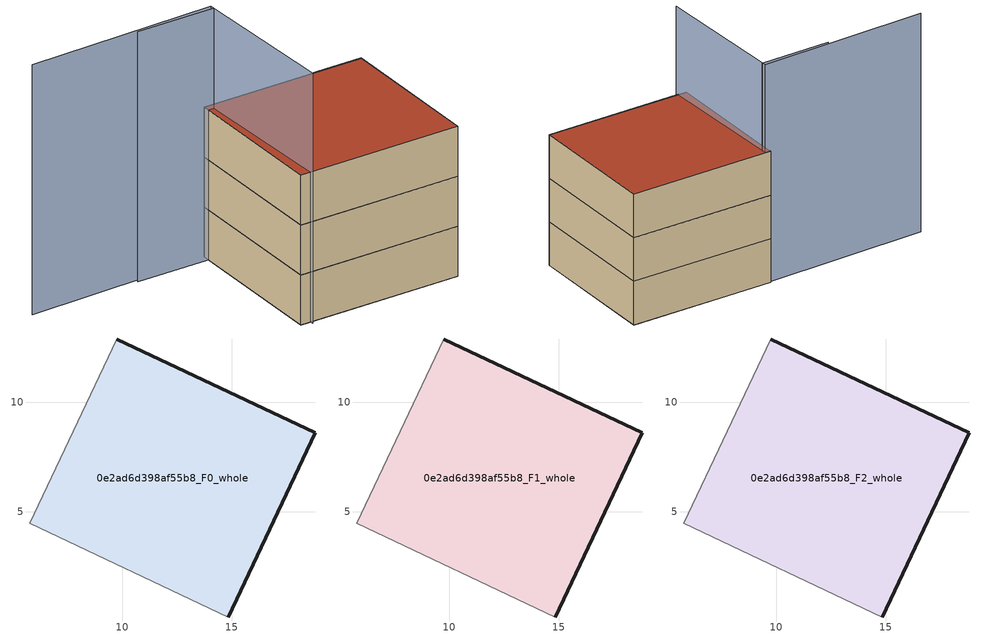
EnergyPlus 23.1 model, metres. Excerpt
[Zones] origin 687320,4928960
0e2ad6d398af55b8_F0_whole
 floor ground (EU_floor_Construction): 14.84,0.21 18.81,8.62 9.76,12.88 5.79,4.49 z0
 wall outside (EU_wall_Construction): 9.76,12.88 18.81,8.62 14.84,0.21 z0:3
 wall adiabatic (EU_wall_Construction): 14.84,0.21 5.79,4.49 9.76,12.88 z0:3
0e2ad6d398af55b8_F1_whole
 floor to 0e2ad6d398af55b8_F0_whole (EU_floor_Construction): 14.84,0.21 18.81,8.62 9.75,12.88 5.79,4.49 z3
 wall outside (EU_wall_Construction): 9.76,12.88 18.81,8.62 14.84,0.21 z3:6
 wall adiabatic (EU_wall_Construction): 14.84,0.21 5.79,4.49 9.76,12.88 z3:6
0e2ad6d398af55b8_F2_whole
 floor to 0e2ad6d398af55b8_F1_whole (EU_floor_Construction): 14.84,0.21 18.81,8.62 9.75,12.88 5.79,4.49 z6
 wall outside (EU_wall_Construction): 9.76,12.88 18.81,8.62 14.84,0.21 z6:9
 wall adiabatic (EU_wall_Construction): 14.84,0.21 5.79,4.49 9.76,12.88 z6:9
 roof outside (EU_roof_Construction): 18.81,8.62 14.84,0.21 5.79,4.49 9.76,12.88 z9
shading: -0.6,17.28 10.02,12.63 / 10.02,12.63 6.27,4.04 / 9.9,12.37 5.52,14.41 z0:15
[Building]
EU S2 Campaign: North Axis=0; Terrain=City; Solar Distribution=FullExterior
[Site:Location]
Bologna: Latitude=44.5; Longitude=11.25; Time Zone=1; Elevation=37
[SizingPeriod:WeatherFileDays]
AnnualSizingPeriod: Begin Month=1; Begin Day of Month=1; End Month=12; End Day of Month=31; Day of Week for Start Day=Monday; Use Weather File Daylight Saving Period=No; Use Weather File Rain and Snow Indicators=No
[MATERIAL]
EU_InternalMass_Material: Roughness=MediumRough; Thickness=0.1; Conductivity=1; Density=1800; Specific Heat=900; Thermal Absorptance=0.9; Solar Absorptance=0.7; Visible Absorptance=0.7
[MATERIAL:NOMASS] Roughness=MediumRough; Thermal Absorptance=0.9; Solar Absorptance=0.7; Visible Absorptance=0.7
Name | Thermal Resistance
EU_wall_NoMass | 0.937881
EU_roof_NoMass | 0.548572
EU_floor_NoMass | 0.71348
[CONSTRUCTION]
EU_wall_Construction: EU_wall_NoMass
EU_roof_Construction: EU_roof_NoMass
EU_floor_Construction: EU_floor_NoMass
EU_InternalMass_Construction: EU_InternalMass_Material
[ZONE] Type=1; Multiplier=1; Ceiling Height=autocalculate; Volume=279.075; Floor Area=autocalculate; Part of Total Floor Area=Yes
0e2ad6d398af55b8_F0_whole; 0e2ad6d398af55b8_F1_whole; 0e2ad6d398af55b8_F2_whole
[INTERNALMASS] Construction=EU_InternalMass_Construction; Surface Area=93.0251
Name | Zone or ZoneList
0e2ad6d398af55b8_F0_whole_EU_InternalMass | 0e2ad6d398af55b8_F0_whole
0e2ad6d398af55b8_F1_whole_EU_InternalMass | 0e2ad6d398af55b8_F1_whole
0e2ad6d398af55b8_F2_whole_EU_InternalMass | 0e2ad6d398af55b8_F2_whole
[OTHEREQUIPMENT] Fuel Type=Electricity; Design Level Calculation Method=Watts/Area; Power per Zone Floor Area=1; Fraction Latent=0; Fraction Radiant=0; Fraction Lost=0; Carbon Dioxide Generation Rate=0; EndUse Subcategory=EU_Step8_InternalGains
Name | Zone or ZoneList or Space or SpaceList | Schedule
EU_Step8_InternalGain_0e2ad6d398af55b8_F0_whole_f000 | 0e2ad6d398af55b8_F0_whole | EU_Step8_GainSchedule_0e2ad6d398af55b8_F0_whole_f000
EU_Step8_InternalGain_0e2ad6d398af55b8_F1_whole_f000 | 0e2ad6d398af55b8_F1_whole | EU_Step8_GainSchedule_0e2ad6d398af55b8_F1_whole_f000
EU_Step8_InternalGain_0e2ad6d398af55b8_F2_whole_f000 | 0e2ad6d398af55b8_F2_whole | EU_Step8_GainSchedule_0e2ad6d398af55b8_F2_whole_f000
[ZONEVENTILATION:DESIGNFLOWRATE] Schedule=EU_AlwaysOn; Design Flow Rate Calculation Method=AirChanges/Hour; Air Changes per Hour=0.687892; Ventilation Type=Natural; Fan Pressure Rise=0; Fan Total Efficiency=1; Constant Term Coefficient=1; Temperature Term Coefficient=0; Velocity Term Coefficient=0; Velocity Squared Term Coefficient=0; Minimum Indoor Temperature=-100; Maximum Indoor Temperature=100; Delta Temperature=-100; Minimum Outdoor Temperature=-100; Maximum Outdoor Temperature=100; Maximum Wind Speed=40
Name | Zone or ZoneList or Space or SpaceList
EU_ConstantAir_0e2ad6d398af55b8_F0_whole | 0e2ad6d398af55b8_F0_whole
EU_ConstantAir_0e2ad6d398af55b8_F1_whole | 0e2ad6d398af55b8_F1_whole
EU_ConstantAir_0e2ad6d398af55b8_F2_whole | 0e2ad6d398af55b8_F2_whole
[HVACTEMPLATE:THERMOSTAT] Constant Heating Setpoint=20; Constant Cooling Setpoint=50
EU_HeatOnly_0e2ad6d398af55b8_F0_whole; EU_HeatOnly_0e2ad6d398af55b8_F1_whole; EU_HeatOnly_0e2ad6d398af55b8_F2_whole
[HVACTEMPLATE:ZONE:IDEALLOADSAIRSYSTEM] System Availability Schedule=EU_AlwaysOn; Maximum Heating Supply Air Temperature=50; Minimum Cooling Supply Air Temperature=13; Maximum Heating Supply Air Humidity Ratio=0.0156; Minimum Cooling Supply Air Humidity Ratio=0.0077; Heating Limit=NoLimit; Cooling Limit=NoLimit; Heating Availability Schedule=EU_AlwaysOn; Cooling Availability Schedule=EU_CoolingOff; Dehumidification Control Type=ConstantSensibleHeatRatio; Cooling Sensible Heat Ratio=0.7; Dehumidification Setpoint=60; Humidification Control Type=None; Humidification Setpoint=30; Outdoor Air Method=None; Outdoor Air Flow Rate per Person=0.00944; Outdoor Air Flow Rate per Zone Floor Area=0; Outdoor Air Flow Rate per Zone=0; Demand Controlled Ventilation Type=None; Outdoor Air Economizer Type=NoEconomizer; Heat Recovery Type=None; Sensible Heat Recovery Effectiveness=0.7; Latent Heat Recovery Effectiveness=0.65
Name | Template Thermostat
0e2ad6d398af55b8_F0_whole | EU_HeatOnly_0e2ad6d398af55b8_F0_whole
0e2ad6d398af55b8_F1_whole | EU_HeatOnly_0e2ad6d398af55b8_F1_whole
0e2ad6d398af55b8_F2_whole | EU_HeatOnly_0e2ad6d398af55b8_F2_whole
[SIZING:ZONE] Zone Cooling Design Supply Air Temperature Input Method=SupplyAirTemperature; Zone Cooling Design Supply Air Temperature=13; Zone Heating Design Supply Air Temperature Input Method=SupplyAirTemperature; Zone Heating Design Supply Air Temperature=50; Zone Cooling Design Supply Air Humidity Ratio=0.008; Zone Heating Design Supply Air Humidity Ratio=0.008; Cooling Design Air Flow Method=DesignDay; Cooling Design Air Flow Rate=0; Cooling Minimum Air Flow per Zone Floor Area=0.000762; Cooling Minimum Air Flow=0; Cooling Minimum Air Flow Fraction=0.2; Heating Design Air Flow Method=DesignDay; Heating Design Air Flow Rate=0; Heating Maximum Air Flow per Zone Floor Area=0.002032; Heating Maximum Air Flow=0.141576; Heating Maximum Air Flow Fraction=0.3; Account for Dedicated Outdoor Air System=No; Dedicated Outdoor Air System Control Strategy=NeutralSupplyAir; Dedicated Outdoor Air Low Setpoint Temperature for Design=autosize; Dedicated Outdoor Air High Setpoint Temperature for Design=autosize; Zone Load Sizing Method=Sensible Load Only No Latent Load; Zone Latent Cooling Design Supply Air Humidity Ratio Input Method=HumidityRatioDifference; Zone Cooling Design Supply Air Humidity Ratio Difference=0.005; Zone Latent Heating Design Supply Air Humidity Ratio Input Method=HumidityRatioDifference; Zone Humidification Design Supply Air Humidity Ratio Difference=0.005
0e2ad6d398af55b8_F0_whole; 0e2ad6d398af55b8_F1_whole; 0e2ad6d398af55b8_F2_whole
[SCHEDULE:CONSTANT]
Name | Hourly Value
EU_AlwaysOn | 1
EU_CoolingOff | 0
[SCHEDULE:FILE] Column Number=1; Rows to Skip at Top=0; Number of Hours of Data=8760; Column Separator=Comma; Interpolate to Timestep=No; Minutes per Item=60; Adjust Schedule for Daylight Savings=Yes
Name | File
EU_Step8_GainSchedule_0e2ad6d398af55b8_F0_whole_f000 | ../../schedules/0e2ad6d398af55b8/0e2ad6d398af55b8_F0_whole_f000_gain.csv
EU_Step8_GainSchedule_0e2ad6d398af55b8_F1_whole_f000 | ../../schedules/0e2ad6d398af55b8/0e2ad6d398af55b8_F1_whole_f000_gain.csv
EU_Step8_GainSchedule_0e2ad6d398af55b8_F2_whole_f000 | ../../schedules/0e2ad6d398af55b8/0e2ad6d398af55b8_F2_whole_f000_gain.csv
